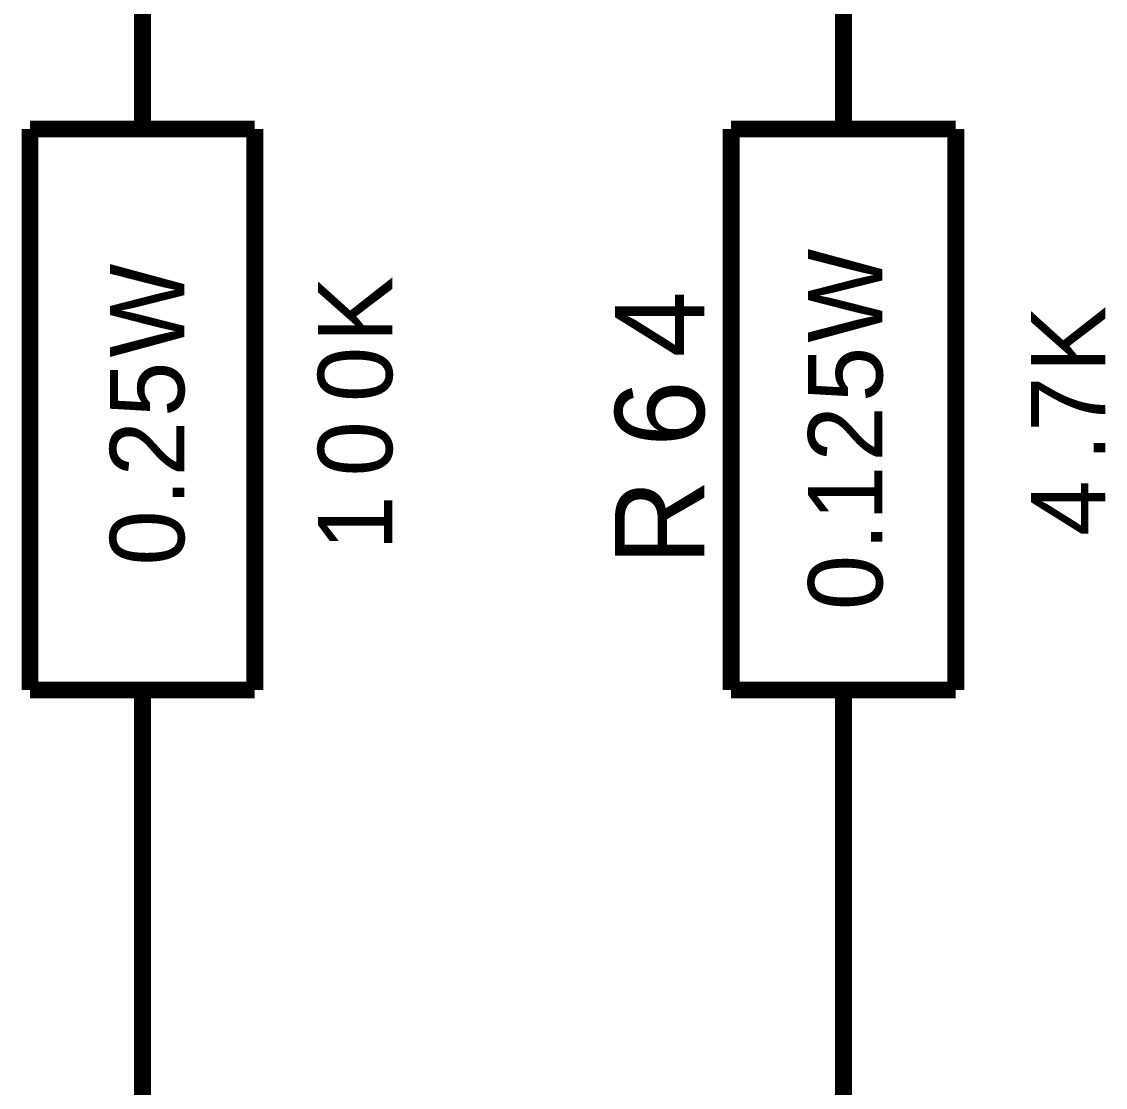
# Model space of a CAD drawing. Header units: millimetres. Extents: x 0 to 420, y 0 to 297.
# Drawn here: x 162.88 to 182.19, y 220.4 to 239.4 of the extents above; entities that cross this region are included whole.
import ezdxf

# ---------------------------------------------------------------- set-up
doc = ezdxf.new("R2010")
doc.units = ezdxf.units.MM
doc.layers.add('Sheet', color=255, linetype='Continuous')

msp = doc.modelspace()

# ---------------------------------------------------------------- linework, layer by layer
at = {"layer": 'Sheet', "const_width": 0.3}
for points in [[(165.031, 237.487), (165.031, 239.988)], [(177.527, 237.487), (177.527, 239.988)], [(163.028, 237.487), (167.033, 237.487)], [(163.028, 227.486), (163.028, 237.487)], [(167.033, 227.486), (167.033, 237.487)], [(175.524, 237.487), (179.529, 237.487)], [(175.524, 227.486), (175.524, 237.487)], [(179.529, 227.486), (179.529, 237.487)], [(163.028, 227.486), (167.033, 227.486)], [(165.031, 227.486), (165.031, 224.985)], [(175.524, 227.486), (179.529, 227.486)], [(177.527, 227.486), (177.527, 224.985)], [(165.031, 224.985), (165.031, 215), (177.527, 215), (177.527, 224.985)]]:
    msp.add_lwpolyline(points, dxfattribs=at)

# ---------------------------------------------------------------- texts
at = {"layer": 'Sheet'}
for s, height, p in [('W', 1.325, (178.222, 233.679)), ('W', 1.325, (165.776, 233.414)), ('K', 1.325, (169.483, 233.679)), ('4', 1.59, (175.044, 233.414)), ('K', 1.325, (182.194, 233.149)), ('0', 1.325, (169.483, 232.619)), ('5', 1.325, (178.222, 232.619)), ('5', 1.325, (165.776, 232.354)), ('7', 1.325, (182.194, 232.089)), ('6', 1.59, (175.044, 231.824)), ('2', 1.325, (178.222, 231.559)), ('2', 1.325, (165.776, 231.294)), ('0', 1.325, (169.483, 231.294)), ('.', 1.325, (182.194, 231.559)), ('1', 1.325, (178.222, 230.5)), ('.', 1.325, (165.776, 230.764)), ('R', 1.59, (175.044, 229.705)), ('4', 1.325, (182.194, 230.235)), ('1', 1.325, (169.483, 229.97)), ('0', 1.325, (165.776, 229.705)), ('.', 1.325, (178.222, 229.97)), ('0', 1.325, (178.222, 228.91))]:
    msp.add_text(s, height=height, rotation=90, dxfattribs=at).set_placement(p)

doc.saveas('drawing.dxf')
